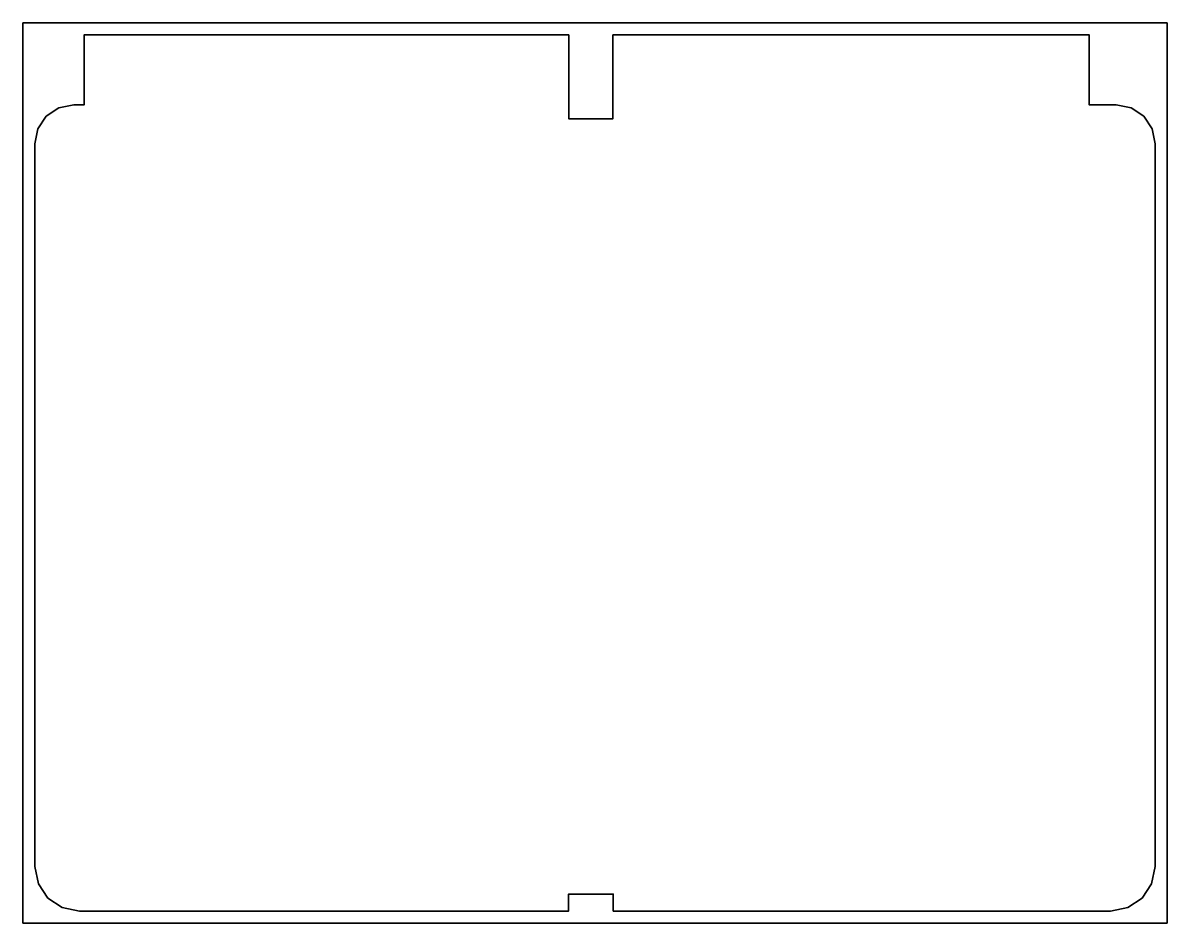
# Model space of a CAD drawing. Header units: millimetres. Extents: x -134 to 344, y -39 to 336.
import ezdxf

# ---------------------------------------------------------------- set-up
doc = ezdxf.new("R2010")
doc.units = ezdxf.units.MM
doc.header["$MEASUREMENT"] = 0
doc.layers.get('0').update_dxf_attribs({"lineweight": 0})
doc.layers.add('Safety', color=7, linetype='Continuous', lineweight=0)

msp = doc.modelspace()

# ---------------------------------------------------------------- linework, layer by layer
at = {"color": 18, "lineweight": 35, "true_color": 0x000000}
msp.add_lwpolyline([(-129, 285.93), (-127.72, 292.28), (-124.22, 297.46), (-119.04, 300.96), (-112.69, 302.24), (-108.43, 302.24), (-108.43, 331.46), (94.04, 331.46), (94.04, 296.46), (112.5, 296.46), (112.5, 331.46), (311.49, 331.46), (311.49, 302.24), (322.69, 302.24), (329.04, 300.96), (334.22, 297.46), (337.72, 292.28), (339, 285.93), (339, -15.83), (337.54, -23.08), (333.54, -29.01), (327.62, -33), (320.37, -34.46), (112.6, -34.46), (112.6, -27.37), (93.94, -27.37), (93.94, -34.46), (-110.37, -34.46), (-117.62, -33), (-123.54, -29.01), (-127.54, -23.08), (-129, -15.83)], close=True, dxfattribs=at)
at = {"layer": 'Safety', "color": 18, "lineweight": 35, "true_color": 0x000000}
msp.add_lwpolyline([(344, 336.46), (-134, 336.46), (-134, -39.46), (344, -39.46)], close=True, dxfattribs=at)

doc.saveas('drawing.dxf')
